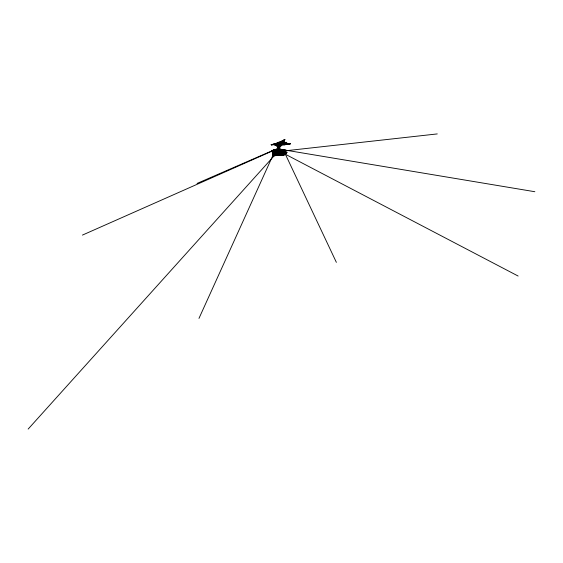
<?xml version="1.0" encoding="UTF-8"?>
<svg xmlns="http://www.w3.org/2000/svg" width="563" height="563" viewBox="0 0 563 563"><rect width="100%" height="100%" fill="white"/><g stroke="black" fill="none" stroke-linecap="round" stroke-linejoin="round"><path stroke-width="0.84" d="M28.15 429.083L274.23 155.747L276.475 153.973L279.881 152.862L280.304 149.202L286.173 150.715L437.268 133.917M197.057 183.439L271.985 150.842L273.013 150.743L273.477 151.44L272.949 155.275L274.23 155.747L276.63 155.24L276.919 153.284M276.63 155.24L277.812 155.085L278.122 152.967L285.68 153.291L286.912 152.482L283.843 152.383M336.371 262.351L284.688 152.784L285.124 151.356L286.173 150.715M281.021 152.819L281.655 149.427L286.673 150.588L285.35 151.144L284.688 152.784L279.881 152.862M285.68 153.291L284.927 154.684L272.949 155.275L198.964 318.405M274.294 155.177L274.23 155.747C273.921 154.037 275.68 147.541 271.985 150.842L273.688 153.122L272.949 155.275C275.983 152.116 280.648 151.356 284.688 152.784M279.424 152.721L278.981 154.98L277.812 155.085M272.675 151.447L273.991 151.644L273.484 149.962L276.299 149.357L280.529 149.251L284.167 149.899M275.441 155.458L275.722 154.135L285.04 154.121M273.168 154.431L273.344 153.615M280.909 152.284L280.142 154.931L278.981 154.98M280.142 154.931C283.372 155.191 280.93 147.527 285.392 150.117L534.85 191.723M281.282 154.924L282.408 154.959L283.414 152.932L286.018 153.016M285.631 152.017L283.52 155.043L282.408 154.959M273.534 152.087C276.398 148.935 281.507 149.913 284.92 151.658M273.477 151.44C276.51 148.365 281.676 149.582 285.124 151.356M273.273 153.995C276.067 150.785 281.043 150.778 284.702 152.376M273.308 150.99C276.574 147.999 281.81 149.322 285.406 151.095M274.976 155.078L276.602 153.917M272.583 150.687C275.807 148.125 280.121 149.23 283.731 149.814M82.43 235.095L273.85 150.321M274.371 150.138L274.99 149.941M273.393 150.476L271.985 150.842L273.625 151.102M276.257 149.645L277.017 149.547M274.484 154.663L284.955 154.403M280.634 149.441L277.714 149.462L277.672 149.075L277.608 153.425L282.373 152.96M278.629 149.42L279.459 149.406M276.912 153.692L285.195 153.847M285.406 153.565L278.115 153.34M283.414 152.932L280.754 152.812M285.04 152.693L286.426 152.749M280.297 149.434L281.148 149.491M272.569 150.694C276.313 148.259 281.718 148.829 285.751 150.884M273.562 150.497L271.866 150.286L273.069 155.831L284.681 154.959L287.158 152.207L284.611 151.883M286.673 150.588C284.681 149.068 283.161 151.306 283.28 153.15L518.122 276.039M284.779 151.996C281.296 150.321 276.243 149.73 273.463 152.932L273.47 151.405M279.164 149.399L278.974 149.096L278.741 153.059M275.349 154.741L275.37 150.075L274.906 149.61L274.85 149.969L276.278 149.645L276.342 149.202L276.475 153.973M278.312 144.649L278.798 148.47L284.041 142.601L284.794 139.561C282.774 141.77 276.074 141.454 275.997 145.374L278.798 148.47L284.794 139.561C281.95 141.609 273.604 143.326 278.798 148.47L281.282 143.987L284.794 139.561L279.853 142.784L278.312 144.649M279.142 145.155L278.798 148.47L280.423 144.037L284.794 139.561L280.205 143.227L279.142 145.155L274.737 145.486L275.103 144.297L276.524 143.108L281.908 142.326L286.729 142.362L284.927 144.972L279.142 145.155M276.088 143.431L271.232 144.747L290.17 143.839L283.168 142.559L276.088 143.431M275.75 143.685L271.232 144.747L290.17 143.839L282.985 142.805L275.75 143.685M275.476 143.91L271.232 144.747L290.17 143.839L282.76 143.093L275.476 143.91M275.265 144.107L271.232 144.747L281.479 143.706L290.17 143.839L282.527 143.389L275.265 144.107"/></g></svg>
